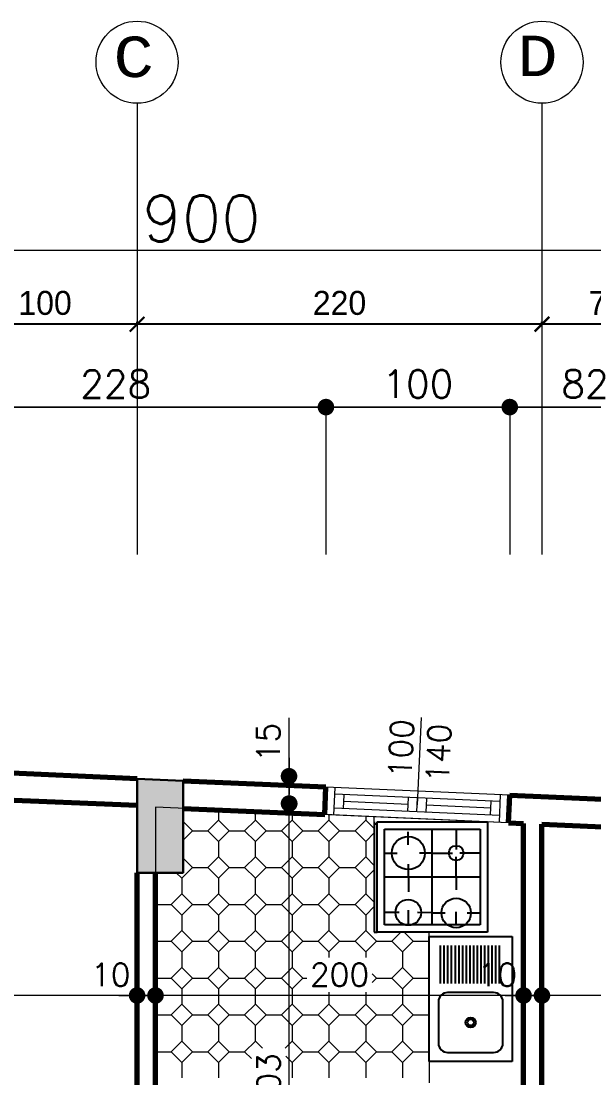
# Model space of a CAD drawing. Header units: millimetres. Extents: x 35860 to 71103, y -11298 to -8385.
# Drawn here: x 43518 to 43829, y -9514 to -8940 of the extents above; entities that cross this region are included whole.
import ezdxf

# ---------------------------------------------------------------- set-up
doc = ezdxf.new("R2010")
doc.units = ezdxf.units.MM
doc.header["$MEASUREMENT"] = 0
doc.layers.get('0').update_dxf_attribs({"lineweight": 15})
doc.layers.get('Defpoints').update_dxf_attribs({"lineweight": 20})
for name, color, linetype, lineweight in [('02', 2, 'Continuous', 20), ('03_Yazı', 1, 'Continuous', 30), ('07', 3, 'Continuous', 70), ('Aks&Tefriş', 5, 'Continuous', 20), ('Kolon', 6, 'Continuous', 30), ('Ölçü', 140, 'Continuous', 20)]:
    doc.layers.add(name, color=color, linetype=linetype, lineweight=lineweight)
doc.layers.add('Lay_X', color=45, linetype='Continuous', lineweight=13, plot=False)
doc.layers.add('M-TEF', color=63, linetype='Continuous')
doc.styles.add('0', font='txt.shx')
doc.styles.add('C', font='')
doc.styles.get('C').set_extended_font_data('Courier New Tur')
doc.dimstyles.new('2', dxfattribs={"dimtxt": 12.5, "dimasz": 1, "dimexe": 0, "dimexo": 0, "dimgap": 5, "dimtad": 1, "dimdec": 0, "dimlfac": -1, "dimzin": 12, "dimdsep": 46, "dimtxsty": '0', "dimblk": 'DOT', "dimcen": 2.5, "dimse1": 1, "dimse2": 1, "dimclrd": 256, "dimclrt": 1, "dimadec": 0, "dimazin": 0, "dimtfac": 1, "dimtdec": 0, "dimtmove": 0, "dimatfit": 0, "dimldrblk": 'DOT', "dimfxl": 1, "dimtolj": 1, "dimtzin": 0, "dimlwd": -1, "dimarcsym": 0})
doc.dimstyles.new('5', dxfattribs={"dimtxt": 25, "dimasz": 1, "dimexe": 0, "dimexo": 0, "dimgap": 5, "dimtad": 1, "dimdec": 0, "dimlfac": -1, "dimzin": 12, "dimdsep": 46, "dimtxsty": '0', "dimblk": 'DOT', "dimcen": 2.5, "dimse1": 1, "dimse2": 1, "dimclrd": 256, "dimclrt": 1, "dimadec": 8, "dimazin": 0, "dimtfac": 1, "dimtdec": 0, "dimtmove": 0, "dimatfit": 0, "dimldrblk": 'DOT', "dimfxl": 1, "dimtolj": 1, "dimtzin": 0, "dimlwd": -1, "dimarcsym": 0})
doc.dimstyles.new('_VI80I', dxfattribs={"dimtxt": 15, "dimasz": 1, "dimexe": 0, "dimexo": 100, "dimgap": 5, "dimtad": 1, "dimdec": 0, "dimlfac": -1, "dimzin": 12, "dimdsep": 46, "dimtxsty": '0', "dimblk1": 'DOT80_2', "dimblk2": 'DOT80_1', "dimsah": 1, "dimcen": 2.5, "dimse1": 1, "dimse2": 1, "dimclrd": 256, "dimclrt": 1, "dimadec": 8, "dimazin": 0, "dimtfac": 1, "dimtdec": 0, "dimtmove": 0, "dimatfit": 0, "dimldrblk": 'DOT', "dimfxl": 1, "dimtolj": 1, "dimtzin": 0, "dimlwd": -1, "dimarcsym": 0})
doc.dimstyles.new('STANDART', dxfattribs={"dimtxt": 13, "dimasz": 8, "dimexe": 1.25, "dimexo": 0.625, "dimgap": 5, "dimtad": 1, "dimdec": 0, "dimrnd": 5, "dimzin": 1, "dimdsep": 46, "dimtxsty": 'Standard', "dimblk1": 'ARCHTICK', "dimblk2": 'ARCHTICK', "dimsah": 1, "dimcen": 2.5, "dimclrd": 256, "dimclre": 256, "dimclrt": 1, "dimadec": 0, "dimazin": 0, "dimtfac": 1, "dimtdec": 0, "dimtofl": 0, "dimtmove": 1, "dimatfit": 0, "dimldrblk": 'ARCHTICK', "dimfxl": 1, "dimtolj": 1, "dimtzin": 0, "dimarcsym": 0})

# ---------------------------------------------------------------- blocks, each defined once
blk = doc.blocks.new('DOT')
at = {"color": 0}
blk.add_line((-10, 0), (10, 0), dxfattribs=at)
at = {"color": 0, "const_width": 4.5}
blk.add_lwpolyline([(-2.25, 0, 1), (2.25, 0, 1)], format="xyb", close=True, dxfattribs=at)
blk = doc.blocks.new('*D722')
at = {"layer": 'Aks&Tefriş', "transparency": 16777216}
blk.add_line((44064.76, -9064.9), (43166.76, -9064.9), dxfattribs=at)
at = {"layer": 'Defpoints', "color": 0, "transparency": 16777216}
for p in [(43165.76, -9064.9), (43165.76, -9064.9), (44065.76, -9064.9)]:
    blk.add_point(p, dxfattribs=at)
at = {"layer": 'Aks&Tefriş', "transparency": 16777216, "rotation": 180}
blk.add_blockref('DOT', (43165.76, -9064.9), dxfattribs=at)
at = {"layer": 'Aks&Tefriş', "transparency": 16777216}
blk.add_blockref('DOT', (44065.76, -9064.9), dxfattribs=at)
at = {"layer": 'Aks&Tefriş', "color": 1, "transparency": 16777216, "insert": (43615.76, -9047.4), "char_height": 25, "attachment_point": 5, "style": '0'}
blk.add_mtext('\\A1;900', dxfattribs=at)
blk = doc.blocks.new('_ARCHTICK')
at = {"color": 0, "linetype": 'ByBlock', "const_width": 0.15}
blk.add_lwpolyline([(-0.5, -0.5), (0.5, 0.5)], dxfattribs=at)
blk = doc.blocks.new('*D724')
at = {"layer": 'Aks&Tefriş', "lineweight": -2, "transparency": 16777216}
for p, q in [((43800.76, -9104.27), (43800.76, -9103.65)), ((43870.76, -9104.9), (43800.76, -9104.9))]:
    blk.add_line(p, q, dxfattribs=at)
at = {"layer": 'Defpoints', "color": 0, "transparency": 16777216}
for p in [(43800.76, -9104.9), (43800.76, -9104.9), (43870.76, -9104.9)]:
    blk.add_point(p, dxfattribs=at)
at = {"layer": 'Aks&Tefriş', "lineweight": -2, "transparency": 16777216, "xscale": 8, "yscale": 8, "zscale": 8, "rotation": 180}
blk.add_blockref('_ARCHTICK', (43800.76, -9104.9), dxfattribs=at)
at = {"layer": 'Aks&Tefriş', "lineweight": -2, "transparency": 16777216, "xscale": 8, "yscale": 8, "zscale": 8}
blk.add_blockref('_ARCHTICK', (43870.76, -9104.9), dxfattribs=at)
at = {"layer": 'Aks&Tefriş', "color": 1, "transparency": 16777216, "insert": (43835.76, -9093.4), "char_height": 13, "attachment_point": 5}
blk.add_mtext('\\A1;70', dxfattribs=at)
blk = doc.blocks.new('*D725')
at = {"layer": 'Aks&Tefriş', "lineweight": -2, "transparency": 16777216}
for p, q in [((43580.76, -9104.27), (43580.76, -9103.65)), ((43800.76, -9104.9), (43580.76, -9104.9))]:
    blk.add_line(p, q, dxfattribs=at)
at = {"layer": 'Defpoints', "color": 0, "transparency": 16777216}
for p in [(43580.76, -9104.9), (43580.76, -9104.9), (43800.76, -9104.9)]:
    blk.add_point(p, dxfattribs=at)
at = {"layer": 'Aks&Tefriş', "lineweight": -2, "transparency": 16777216, "xscale": 8, "yscale": 8, "zscale": 8, "rotation": 180}
blk.add_blockref('_ARCHTICK', (43580.76, -9104.9), dxfattribs=at)
at = {"layer": 'Aks&Tefriş', "lineweight": -2, "transparency": 16777216, "xscale": 8, "yscale": 8, "zscale": 8}
blk.add_blockref('_ARCHTICK', (43800.76, -9104.9), dxfattribs=at)
at = {"layer": 'Aks&Tefriş', "color": 1, "transparency": 16777216, "insert": (43690.76, -9093.4), "char_height": 13, "attachment_point": 5}
blk.add_mtext('\\A1;220', dxfattribs=at)
blk = doc.blocks.new('*D726')
at = {"layer": 'Aks&Tefriş', "lineweight": -2, "transparency": 16777216}
for p, q in [((43480.76, -9104.27), (43480.76, -9103.65)), ((43580.76, -9104.9), (43480.76, -9104.9))]:
    blk.add_line(p, q, dxfattribs=at)
at = {"layer": 'Defpoints', "color": 0, "transparency": 16777216}
for p in [(43480.76, -9104.9), (43480.76, -9104.9), (43580.76, -9104.9)]:
    blk.add_point(p, dxfattribs=at)
at = {"layer": 'Aks&Tefriş', "lineweight": -2, "transparency": 16777216, "xscale": 8, "yscale": 8, "zscale": 8, "rotation": 180}
blk.add_blockref('_ARCHTICK', (43480.76, -9104.9), dxfattribs=at)
at = {"layer": 'Aks&Tefriş', "lineweight": -2, "transparency": 16777216, "xscale": 8, "yscale": 8, "zscale": 8}
blk.add_blockref('_ARCHTICK', (43580.76, -9104.9), dxfattribs=at)
at = {"layer": 'Aks&Tefriş', "color": 1, "transparency": 16777216, "insert": (43530.76, -9093.4), "char_height": 13, "attachment_point": 5}
blk.add_mtext('\\A1;100', dxfattribs=at)
blk = doc.blocks.new('*D740')
at = {"layer": 'Defpoints', "color": 0, "transparency": 16777216}
for p in [(44050.76, -9373.42), (43800.76, -9378.03), (43800.76, -9469.45)]:
    blk.add_point(p, dxfattribs=at)
at = {"layer": 'Ölçü', "transparency": 16777216}
blk.add_line((44049.76, -9469.45), (43801.76, -9469.45), dxfattribs=at)
at = {"layer": 'Ölçü', "transparency": 16777216, "rotation": 180}
blk.add_blockref('DOT', (43800.76, -9469.45), dxfattribs=at)
at = {"layer": 'Ölçü', "transparency": 16777216}
blk.add_blockref('DOT', (44050.76, -9469.45), dxfattribs=at)
at = {"layer": 'Ölçü', "color": 1, "transparency": 16777216, "insert": (43925.76, -9458.2), "char_height": 12.5, "attachment_point": 5, "style": '0'}
blk.add_mtext('\\A1;250', dxfattribs=at)
blk = doc.blocks.new('*D741')
at = {"layer": 'Defpoints', "color": 0, "transparency": 16777216}
for p in [(43790.76, -9378.03), (43800.76, -9378.03), (43790.76, -9469.45)]:
    blk.add_point(p, dxfattribs=at)
at = {"layer": 'Ölçü', "transparency": 16777216}
for p, q in [((43789.76, -9469.45), (43764.17, -9469.45)), ((43800.76, -9469.45), (43790.76, -9469.45)), ((43801.76, -9469.45), (43802.76, -9469.45))]:
    blk.add_line(p, q, dxfattribs=at)
blk.add_blockref('DOT', (43790.76, -9469.45), dxfattribs=at)
at = {"layer": 'Ölçü', "transparency": 16777216, "rotation": 180}
blk.add_blockref('DOT', (43800.76, -9469.45), dxfattribs=at)
at = {"layer": 'Ölçü', "color": 1, "transparency": 16777216, "insert": (43776.46, -9458.2), "char_height": 12.5, "attachment_point": 5, "style": '0'}
blk.add_mtext('\\A1;10', dxfattribs=at)
blk = doc.blocks.new('*D742')
at = {"layer": 'Defpoints', "color": 0, "transparency": 16777216}
for p in [(43590.76, -9378.03), (43790.76, -9378.03), (43590.76, -9469.45)]:
    blk.add_point(p, dxfattribs=at)
at = {"layer": 'Ölçü', "transparency": 16777216}
blk.add_line((43789.76, -9469.45), (43591.76, -9469.45), dxfattribs=at)
at = {"layer": 'Ölçü', "transparency": 16777216, "rotation": 180}
blk.add_blockref('DOT', (43590.76, -9469.45), dxfattribs=at)
at = {"layer": 'Ölçü', "transparency": 16777216}
blk.add_blockref('DOT', (43790.76, -9469.45), dxfattribs=at)
at = {"layer": 'Ölçü', "color": 1, "transparency": 16777216, "insert": (43690.76, -9458.2), "char_height": 12.5, "attachment_point": 5, "style": '0'}
blk.add_mtext('\\A1;200', dxfattribs=at)
blk = doc.blocks.new('*D743')
at = {"layer": 'Defpoints', "color": 0, "transparency": 16777216}
for p in [(43580.76, -9378.03), (43590.76, -9378.03), (43580.76, -9469.45)]:
    blk.add_point(p, dxfattribs=at)
at = {"layer": 'Ölçü', "transparency": 16777216}
for p, q in [((43579.76, -9469.45), (43554.17, -9469.45)), ((43590.76, -9469.45), (43580.76, -9469.45)), ((43591.76, -9469.45), (43592.76, -9469.45))]:
    blk.add_line(p, q, dxfattribs=at)
blk.add_blockref('DOT', (43580.76, -9469.45), dxfattribs=at)
at = {"layer": 'Ölçü', "transparency": 16777216, "rotation": 180}
blk.add_blockref('DOT', (43590.76, -9469.45), dxfattribs=at)
at = {"layer": 'Ölçü', "color": 1, "transparency": 16777216, "insert": (43566.46, -9458.2), "char_height": 12.5, "attachment_point": 5, "style": '0'}
blk.add_mtext('\\A1;10', dxfattribs=at)
blk = doc.blocks.new('*D758')
at = {"layer": 'Defpoints', "color": 0, "transparency": 16777216}
for p in [(43663.46, -9365.25), (43663.46, -9365.25), (43605.76, -9668.42)]:
    blk.add_point(p, dxfattribs=at)
at = {"layer": 'Ölçü', "transparency": 16777216}
blk.add_line((43663.46, -9667.42), (43663.46, -9366.25), dxfattribs=at)
for p, rotation in [((43663.46, -9365.25), 90), ((43663.46, -9668.42), 270)]:
    blk.add_blockref('DOT', p, dxfattribs=dict(at, rotation=rotation))
at = {"layer": 'Ölçü', "color": 1, "transparency": 16777216, "insert": (43652.21, -9516.84), "char_height": 12.5, "attachment_point": 5, "rotation": 90, "style": '0'}
blk.add_mtext('\\A1;303', dxfattribs=at)
blk = doc.blocks.new('*D761')
at = {"layer": 'Defpoints', "color": 0, "transparency": 16777216}
for p in [(43660.54, -9350.39), (43663.31, -9350.39), (43663.46, -9365.25)]:
    blk.add_point(p, dxfattribs=at)
at = {"layer": 'Ölçü', "transparency": 16777216}
for p, q in [((43663.31, -9349.39), (43663.31, -9318.71)), ((43663.31, -9365.25), (43663.31, -9350.39)), ((43663.31, -9366.25), (43663.31, -9367.25))]:
    blk.add_line(p, q, dxfattribs=at)
for p, rotation in [((43663.31, -9350.39), 270), ((43663.31, -9365.25), 90)]:
    blk.add_blockref('DOT', p, dxfattribs=dict(at, rotation=rotation))
at = {"layer": 'Ölçü', "color": 1, "transparency": 16777216, "insert": (43652.06, -9332.04), "char_height": 12.5, "attachment_point": 5, "rotation": 90, "style": '0'}
blk.add_mtext('\\A1;15', dxfattribs=at)
blk = doc.blocks.new('*D775')
at = {"layer": 'Defpoints', "color": 0, "transparency": 16777216}
for p in [(43580.76, -9378.03), (43180.76, -9469.45), (43180.76, -9470.57)]:
    blk.add_point(p, dxfattribs=at)
at = {"layer": 'Ölçü', "transparency": 16777216}
blk.add_line((43579.76, -9469.45), (43181.76, -9469.45), dxfattribs=at)
at = {"layer": 'Ölçü', "transparency": 16777216, "rotation": 180}
blk.add_blockref('DOT', (43180.76, -9469.45), dxfattribs=at)
at = {"layer": 'Ölçü', "transparency": 16777216}
blk.add_blockref('DOT', (43580.76, -9469.45), dxfattribs=at)
at = {"layer": 'Ölçü', "color": 1, "transparency": 16777216, "insert": (43380.76, -9458.2), "char_height": 12.5, "attachment_point": 5, "style": '0'}
blk.add_mtext('\\A1;400', dxfattribs=at)
blk = doc.blocks.new('P_X_D_2_15-100')
at = {"layer": '02'}
for p, q in [((0, 55), (0, 7.5)), ((-50, 15), (50, 15)), ((-45, 0), (-45, 15)), ((45, 0), (45, 15)), ((-45, 11.25), (45, 11.25)), ((-40, 3.75), (-40, 11.25)), ((-40, 7.5), (-5, 7.5)), ((-5, 3.75), (-5, 11.25)), ((0, 3.75), (0, 11.25)), ((5, 3.75), (5, 11.25)), ((5, 7.5), (40, 7.5)), ((40, 3.75), (40, 11.25)), ((-50, 0), (50, 0)), ((-45, 3.75), (45, 3.75))]:
    blk.add_line(p, q, dxfattribs=at)
at = {"layer": '07'}
for p, q in [((-50, 0), (-50, 15)), ((50, 0), (50, 15))]:
    blk.add_line(p, q, dxfattribs=at)
at = {"layer": '03_Yazı', "style": '0', "flags": 8}
for tag, p in [('100', (-2.5, 20)), ('140', (15.09, 20))]:
    blk.add_attdef(tag, p, '', height=12.5, rotation=90, dxfattribs=at)
blk = doc.blocks.new('DOT80_2')
at = {"color": 0}
blk.add_line((0, 0), (0, -80), dxfattribs=at)
blk.add_blockref('DOT', (0, 0))
blk = doc.blocks.new('DOT80_1')
at = {"color": 0}
blk.add_line((0, 0), (0, 80), dxfattribs=at)
blk.add_blockref('DOT', (0, 0))
blk = doc.blocks.new('*D785')
at = {"layer": 'Aks&Tefriş', "transparency": 16777216}
blk.add_line((43864.02, -9149.9), (43784.27, -9149.9), dxfattribs=at)
at = {"layer": 'Defpoints', "color": 0, "transparency": 16777216}
for p in [(43783.27, -9149.9), (43783.27, -9360.63), (43865.02, -9364.24)]:
    blk.add_point(p, dxfattribs=at)
at = {"layer": 'Aks&Tefriş', "transparency": 16777216, "rotation": 180}
blk.add_blockref('DOT80_1', (43783.27, -9149.9), dxfattribs=at)
at = {"layer": 'Aks&Tefriş', "transparency": 16777216}
blk.add_blockref('DOT80_2', (43865.02, -9149.9), dxfattribs=at)
at = {"layer": 'Aks&Tefriş', "color": 1, "transparency": 16777216, "insert": (43824.15, -9137.4), "char_height": 15, "attachment_point": 5, "style": '0'}
blk.add_mtext('\\A1;82', dxfattribs=at)
blk = doc.blocks.new('*D786')
at = {"layer": 'Aks&Tefriş', "transparency": 16777216}
blk.add_line((43782.27, -9149.9), (43684.37, -9149.9), dxfattribs=at)
at = {"layer": 'Defpoints', "color": 0, "transparency": 16777216}
for p in [(43683.37, -9149.9), (43683.37, -9356.23), (43783.27, -9360.63)]:
    blk.add_point(p, dxfattribs=at)
at = {"layer": 'Aks&Tefriş', "transparency": 16777216, "rotation": 180}
blk.add_blockref('DOT80_1', (43683.37, -9149.9), dxfattribs=at)
at = {"layer": 'Aks&Tefriş', "transparency": 16777216}
blk.add_blockref('DOT80_2', (43783.27, -9149.9), dxfattribs=at)
at = {"layer": 'Aks&Tefriş', "color": 1, "transparency": 16777216, "insert": (43733.32, -9137.4), "char_height": 15, "attachment_point": 5, "style": '0'}
blk.add_mtext('\\A1;100', dxfattribs=at)
blk = doc.blocks.new('*D787')
at = {"layer": 'Aks&Tefriş', "transparency": 16777216}
blk.add_line((43682.37, -9149.9), (43455.9, -9149.9), dxfattribs=at)
at = {"layer": 'Defpoints', "color": 0, "transparency": 16777216}
for p in [(43454.9, -9149.9), (43454.9, -9346.16), (43683.37, -9356.23)]:
    blk.add_point(p, dxfattribs=at)
at = {"layer": 'Aks&Tefriş', "transparency": 16777216, "rotation": 180}
blk.add_blockref('DOT80_1', (43454.9, -9149.9), dxfattribs=at)
at = {"layer": 'Aks&Tefriş', "transparency": 16777216}
blk.add_blockref('DOT80_2', (43683.37, -9149.9), dxfattribs=at)
at = {"layer": 'Aks&Tefriş', "color": 1, "transparency": 16777216, "insert": (43569.13, -9137.4), "char_height": 15, "attachment_point": 5, "style": '0'}
blk.add_mtext('\\A1;228', dxfattribs=at)

msp = doc.modelspace()

# ---------------------------------------------------------------- hatches: boundary and pattern name
h = msp.add_hatch()
h.set_pattern_fill('ANSI33', color=256, scale=30, style=0)
h.set_pattern_definition([(45, (-175, 0), (-5.3033009, 5.3033009), []), (45, (-169.697, 0), (-5.3033009, 5.3033009), [3.75, -1.875])])
h.paths.add_polyline_path([(43165.76, -9384.52), (43165.76, -9333.42), (43190.76, -9334.52), (43190.76, -9384.52)])
h.paths.add_polyline_path([(43580.76, -9402.81), (43580.76, -9351.71), (43605.76, -9352.81), (43605.76, -9402.81)])
h.paths.add_polyline_path([(44040.76, -9423.08), (44040.76, -9371.98), (44065.76, -9373.08), (44065.76, -9423.08)])
h.paths.add_polyline_path([(44065.76, -9983.42), (44005.76, -9983.42), (44005.76, -10013.42), (44065.76, -10013.42)])
h.paths.add_polyline_path([(44040.76, -9628.42), (44065.76, -9628.42), (44065.76, -9678.42), (44040.76, -9678.42)])
h.paths.add_polyline_path([(43605.76, -9638.42), (43605.76, -9678.42), (43580.76, -9678.42), (43580.76, -9638.42)])
h.paths.add_polyline_path([(43215.76, -9678.42), (43165.76, -9678.42), (43165.76, -9653.42), (43215.76, -9653.42)])
h.paths.add_polyline_path([(43205.76, -9893.42), (43165.76, -9893.42), (43165.76, -9923.42), (43205.76, -9923.42)])
h.paths.add_polyline_path([(43190.76, -10623.42), (43190.76, -10573.42), (43165.76, -10573.42), (43165.76, -10623.42)])
h.paths.add_polyline_path([(44040.76, -10368.42), (44065.76, -10368.42), (44065.76, -10318.42), (44040.76, -10318.42)])
h.paths.add_polyline_path([(43605.76, -10368.42), (43605.76, -10318.42), (43580.76, -10318.42), (43580.76, -10368.42)])
h.paths.add_polyline_path([(43505.76, -10138.42), (43480.76, -10138.42), (43480.76, -10073.42), (43505.76, -10073.42)])
h.paths.add_polyline_path([(43505.76, -9923.42), (43505.76, -9858.42), (43480.76, -9858.42), (43480.76, -9923.42)])
h.paths.add_polyline_path([(43775.76, -9873.42), (43775.76, -9878.42), (43780.76, -9878.42), (43870.76, -9878.42), (43870.76, -9858.42), (43775.76, -9858.42)])
h.paths.add_polyline_path([(43775.76, -10133.42), (43775.76, -10118.42), (43870.76, -10118.42), (43870.76, -10138.42), (43775.76, -10138.42)])
h.paths.add_polyline_path([(43215.76, -10318.42), (43165.76, -10318.42), (43165.76, -10343.42), (43215.76, -10343.42)])
h.paths.add_polyline_path([(43775.76, -10623.42), (43800.76, -10623.42), (43800.76, -10573.42), (43775.76, -10573.42)])
h.paths.add_polyline_path([(43605.76, -10623.42), (43605.76, -10573.42), (43580.76, -10573.42), (43580.76, -10623.42)])
h.paths.add_polyline_path([(44040.76, -10623.42), (44040.76, -10573.42), (44065.76, -10573.42), (44065.76, -10623.42)])

# ---------------------------------------------------------------- linework, layer by layer
for p, q in [((43625, -9368.67), (43625, -9374.2)), ((43645, -9369.55), (43645, -9374.2)), ((43665, -9370.44), (43665, -9374.2)), ((43685, -9371.32), (43685, -9374.2)), ((43605.76, -9374.95), (43610.81, -9380)), ((43619.21, -9380), (43625.01, -9374.2)), ((43625.01, -9374.2), (43630.81, -9380)), ((43639.21, -9380), (43645.01, -9374.2)), ((43645.01, -9374.2), (43650.81, -9380)), ((43659.21, -9380), (43665.01, -9374.2)), ((43665.01, -9374.2), (43670.81, -9380)), ((43679.21, -9380), (43685.01, -9374.2)), ((43685.01, -9374.2), (43690.81, -9380)), ((43699.21, -9380), (43705.01, -9374.2)), ((43705, -9372.2), (43705, -9374.2)), ((43705.01, -9374.2), (43709.65, -9378.84)), ((43709.65, -9375.11), (43709.65, -9372.4)), ((43610.81, -9380), (43605.76, -9385.06)), ((43610.8, -9380), (43619.2, -9380)), ((43625.01, -9385.8), (43619.21, -9380)), ((43630.81, -9380), (43625.01, -9385.8)), ((43630.8, -9380), (43639.2, -9380)), ((43645.01, -9385.8), (43639.21, -9380)), ((43650.81, -9380), (43645.01, -9385.8)), ((43650.8, -9380), (43659.2, -9380)), ((43665.01, -9385.8), (43659.21, -9380)), ((43670.81, -9380), (43665.01, -9385.8)), ((43670.8, -9380), (43679.2, -9380)), ((43685.01, -9385.8), (43679.21, -9380)), ((43690.81, -9380), (43685.01, -9385.8)), ((43690.8, -9380), (43699.2, -9380)), ((43705.01, -9385.8), (43699.21, -9380)), ((43709.65, -9381.17), (43705.01, -9385.8)), ((43625, -9385.8), (43625, -9394.2)), ((43645, -9385.8), (43645, -9394.2)), ((43665, -9385.8), (43665, -9394.2)), ((43685, -9385.8), (43685, -9394.2)), ((43705, -9385.8), (43705, -9394.2)), ((43605.76, -9394.95), (43610.81, -9400)), ((43619.21, -9400), (43625.01, -9394.2)), ((43625.01, -9394.2), (43630.81, -9400)), ((43639.21, -9400), (43645.01, -9394.2)), ((43645.01, -9394.2), (43650.81, -9400)), ((43659.21, -9400), (43665.01, -9394.2)), ((43665.01, -9394.2), (43670.81, -9400)), ((43679.21, -9400), (43685.01, -9394.2)), ((43685.01, -9394.2), (43690.81, -9400)), ((43699.21, -9400), (43705.01, -9394.2)), ((43705.01, -9394.2), (43709.65, -9398.84)), ((43610.81, -9400), (43605.01, -9405.8)), ((43610.8, -9400), (43619.2, -9400)), ((43625.01, -9405.8), (43619.21, -9400)), ((43630.81, -9400), (43625.01, -9405.8)), ((43630.8, -9400), (43639.2, -9400)), ((43645.01, -9405.8), (43639.21, -9400)), ((43650.81, -9400), (43645.01, -9405.8)), ((43650.8, -9400), (43659.2, -9400)), ((43665.01, -9405.8), (43659.21, -9400)), ((43670.81, -9400), (43665.01, -9405.8)), ((43670.8, -9400), (43679.2, -9400)), ((43685.01, -9405.8), (43679.21, -9400)), ((43690.81, -9400), (43685.01, -9405.8)), ((43690.8, -9400), (43699.2, -9400)), ((43705.01, -9405.8), (43699.21, -9400)), ((43605.01, -9405.8), (43602.02, -9402.81)), ((43605, -9405.8), (43605, -9414.2)), ((43625, -9405.8), (43625, -9414.2)), ((43645, -9405.8), (43645, -9414.2)), ((43665, -9405.8), (43665, -9414.2)), ((43685, -9405.8), (43685, -9414.2)), ((43705, -9405.8), (43705, -9414.2)), ((43709.65, -9401.17), (43705.01, -9405.8)), ((43599.21, -9420), (43605.01, -9414.2)), ((43605.01, -9414.2), (43610.81, -9420)), ((43619.21, -9420), (43625.01, -9414.2)), ((43625.01, -9414.2), (43630.81, -9420)), ((43639.21, -9420), (43645.01, -9414.2)), ((43645.01, -9414.2), (43650.81, -9420)), ((43659.21, -9420), (43665.01, -9414.2)), ((43665.01, -9414.2), (43670.81, -9420)), ((43679.21, -9420), (43685.01, -9414.2)), ((43685.01, -9414.2), (43690.81, -9420)), ((43699.21, -9420), (43705.01, -9414.2)), ((43705.01, -9414.2), (43709.65, -9418.84)), ((43590.76, -9419.95), (43590.81, -9420)), ((43590.81, -9420), (43590.76, -9420.06)), ((43590.8, -9420), (43599.2, -9420)), ((43605.01, -9425.8), (43599.21, -9420)), ((43610.81, -9420), (43605.01, -9425.8)), ((43610.8, -9420), (43619.2, -9420)), ((43625.01, -9425.8), (43619.21, -9420)), ((43630.81, -9420), (43625.01, -9425.8)), ((43630.8, -9420), (43639.2, -9420)), ((43645.01, -9425.8), (43639.21, -9420)), ((43650.81, -9420), (43645.01, -9425.8)), ((43650.8, -9420), (43659.2, -9420)), ((43665.01, -9425.8), (43659.21, -9420)), ((43670.81, -9420), (43665.01, -9425.8)), ((43670.8, -9420), (43679.2, -9420)), ((43685.01, -9425.8), (43679.21, -9420)), ((43690.81, -9420), (43685.01, -9425.8)), ((43690.8, -9420), (43699.2, -9420)), ((43705.01, -9425.8), (43699.21, -9420)), ((43709.65, -9421.17), (43705.01, -9425.8)), ((43605, -9425.8), (43605, -9434.2)), ((43625, -9425.8), (43625, -9434.2)), ((43645, -9425.8), (43645, -9434.2)), ((43665, -9425.8), (43665, -9434.2)), ((43685, -9425.8), (43685, -9434.2)), ((43705, -9425.8), (43705, -9434.2)), ((43599.21, -9440), (43605.01, -9434.2)), ((43605.01, -9434.2), (43610.81, -9440)), ((43619.21, -9440), (43625.01, -9434.2)), ((43625.01, -9434.2), (43630.81, -9440)), ((43639.21, -9440), (43645.01, -9434.2)), ((43645.01, -9434.2), (43650.81, -9440)), ((43659.21, -9440), (43665.01, -9434.2)), ((43665.01, -9434.2), (43670.81, -9440)), ((43679.21, -9440), (43685.01, -9434.2)), ((43685.01, -9434.2), (43690.81, -9440)), ((43699.21, -9440), (43705.01, -9434.2)), ((43705.01, -9434.2), (43710.81, -9440)), ((43719.21, -9440), (43724.1, -9435.11)), ((43725.92, -9435.11), (43730.81, -9440)), ((43739.51, -9437.4), (43739.51, -9435.11)), ((43590.76, -9439.95), (43590.81, -9440)), ((43590.81, -9440), (43590.76, -9440.06)), ((43590.8, -9440), (43599.2, -9440)), ((43605.01, -9445.8), (43599.21, -9440)), ((43610.81, -9440), (43605.01, -9445.8)), ((43610.8, -9440), (43619.2, -9440)), ((43625.01, -9445.8), (43619.21, -9440)), ((43630.81, -9440), (43625.01, -9445.8)), ((43630.8, -9440), (43639.2, -9440)), ((43645.01, -9445.8), (43639.21, -9440)), ((43650.81, -9440), (43645.01, -9445.8)), ((43650.8, -9440), (43659.2, -9440)), ((43665.01, -9445.8), (43659.21, -9440)), ((43670.81, -9440), (43665.01, -9445.8)), ((43670.8, -9440), (43679.2, -9440)), ((43685.01, -9445.8), (43679.21, -9440)), ((43690.81, -9440), (43685.01, -9445.8)), ((43690.8, -9440), (43699.2, -9440)), ((43705.01, -9445.8), (43699.21, -9440)), ((43710.81, -9440), (43705.01, -9445.8)), ((43710.8, -9440), (43719.2, -9440)), ((43725.01, -9445.8), (43719.21, -9440)), ((43730.81, -9440), (43725.01, -9445.8)), ((43730.8, -9440), (43739.2, -9440)), ((43739.21, -9440), (43739.51, -9439.7)), ((43739.51, -9440.3), (43739.21, -9440)), ((43605, -9445.8), (43605, -9454.2)), ((43625, -9445.8), (43625, -9454.2)), ((43645, -9445.8), (43645, -9454.2)), ((43665, -9445.8), (43665, -9454.2)), ((43685, -9445.8), (43685, -9448.82)), ((43705, -9445.8), (43705, -9448.82)), ((43725, -9445.8), (43725, -9454.2)), ((43599.21, -9460), (43605.01, -9454.2)), ((43605.01, -9454.2), (43610.81, -9460)), ((43619.21, -9460), (43625.01, -9454.2)), ((43625.01, -9454.2), (43630.81, -9460)), ((43639.21, -9460), (43645.01, -9454.2)), ((43645.01, -9454.2), (43650.81, -9460)), ((43659.21, -9460), (43665.01, -9454.2)), ((43665.01, -9454.2), (43670.81, -9460)), ((43708.46, -9457.65), (43710.81, -9460)), ((43719.21, -9460), (43725.01, -9454.2)), ((43725.01, -9454.2), (43730.81, -9460)), ((43590.76, -9459.95), (43590.81, -9460)), ((43590.81, -9460), (43590.76, -9460.06)), ((43590.8, -9460), (43599.2, -9460)), ((43605.01, -9465.8), (43599.21, -9460)), ((43610.81, -9460), (43605.01, -9465.8)), ((43610.8, -9460), (43619.2, -9460)), ((43625.01, -9465.8), (43619.21, -9460)), ((43630.81, -9460), (43625.01, -9465.8)), ((43630.8, -9460), (43639.2, -9460)), ((43645.01, -9465.8), (43639.21, -9460)), ((43650.81, -9460), (43645.01, -9465.8)), ((43650.8, -9460), (43659.2, -9460)), ((43665.01, -9465.8), (43659.21, -9460)), ((43670.81, -9460), (43665.01, -9465.8)), ((43670.8, -9460), (43673.05, -9460)), ((43710.81, -9460), (43708.46, -9462.35)), ((43710.8, -9460), (43719.2, -9460)), ((43725.01, -9465.8), (43719.21, -9460)), ((43730.81, -9460), (43725.01, -9465.8)), ((43730.8, -9460), (43739.2, -9460)), ((43739.21, -9460), (43739.51, -9459.7)), ((43739.51, -9460.3), (43739.21, -9460)), ((43605, -9465.8), (43605, -9474.2)), ((43625, -9465.8), (43625, -9474.2)), ((43645, -9465.8), (43645, -9474.2)), ((43665, -9465.8), (43665, -9474.2)), ((43685, -9467.57), (43685, -9474.2)), ((43705, -9467.57), (43705, -9474.2)), ((43725, -9465.8), (43725, -9474.2)), ((43599.21, -9480), (43605.01, -9474.2)), ((43605.01, -9474.2), (43610.81, -9480)), ((43619.21, -9480), (43625.01, -9474.2)), ((43625.01, -9474.2), (43630.81, -9480)), ((43639.21, -9480), (43645.01, -9474.2)), ((43645.01, -9474.2), (43650.81, -9480)), ((43659.21, -9480), (43665.01, -9474.2)), ((43665.01, -9474.2), (43670.81, -9480)), ((43679.21, -9480), (43685.01, -9474.2)), ((43685.01, -9474.2), (43690.81, -9480)), ((43699.21, -9480), (43705.01, -9474.2)), ((43705.01, -9474.2), (43710.81, -9480)), ((43719.21, -9480), (43725.01, -9474.2)), ((43725.01, -9474.2), (43730.81, -9480)), ((43590.76, -9479.95), (43590.81, -9480)), ((43590.81, -9480), (43590.76, -9480.06)), ((43590.8, -9480), (43599.2, -9480)), ((43605.01, -9485.8), (43599.21, -9480)), ((43610.81, -9480), (43605.01, -9485.8)), ((43610.8, -9480), (43619.2, -9480)), ((43625.01, -9485.8), (43619.21, -9480)), ((43630.81, -9480), (43625.01, -9485.8)), ((43630.8, -9480), (43639.2, -9480)), ((43645.01, -9485.8), (43639.21, -9480)), ((43650.81, -9480), (43645.01, -9485.8)), ((43650.8, -9480), (43659.2, -9480)), ((43665.01, -9485.8), (43659.21, -9480)), ((43670.81, -9480), (43665.01, -9485.8)), ((43670.8, -9480), (43679.2, -9480)), ((43685.01, -9485.8), (43679.21, -9480)), ((43690.81, -9480), (43685.01, -9485.8)), ((43690.8, -9480), (43699.2, -9480)), ((43705.01, -9485.8), (43699.21, -9480)), ((43710.81, -9480), (43705.01, -9485.8)), ((43710.8, -9480), (43719.2, -9480)), ((43725.01, -9485.8), (43719.21, -9480)), ((43730.81, -9480), (43725.01, -9485.8)), ((43730.8, -9480), (43739.2, -9480)), ((43739.21, -9480), (43739.51, -9479.7)), ((43739.51, -9480.3), (43739.21, -9480)), ((43605, -9485.8), (43605, -9494.2)), ((43625, -9485.8), (43625, -9494.2)), ((43645, -9485.8), (43645, -9494.2)), ((43665, -9485.8), (43665, -9494.2)), ((43685, -9485.8), (43685, -9494.2)), ((43705, -9485.8), (43705, -9494.2)), ((43725, -9485.8), (43725, -9494.2)), ((43599.21, -9500), (43605.01, -9494.2)), ((43605.01, -9494.2), (43610.81, -9500)), ((43619.21, -9500), (43625.01, -9494.2)), ((43625.01, -9494.2), (43630.81, -9500)), ((43639.21, -9500), (43645.01, -9494.2)), ((43645.01, -9494.2), (43648.9, -9498.09)), ((43661.13, -9498.09), (43665.01, -9494.2)), ((43665.01, -9494.2), (43670.81, -9500)), ((43679.21, -9500), (43685.01, -9494.2)), ((43685.01, -9494.2), (43690.81, -9500)), ((43699.21, -9500), (43705.01, -9494.2)), ((43705.01, -9494.2), (43710.81, -9500)), ((43719.21, -9500), (43725.01, -9494.2)), ((43725.01, -9494.2), (43730.81, -9500)), ((43590.76, -9499.95), (43590.81, -9500)), ((43590.81, -9500), (43590.76, -9500.06)), ((43590.8, -9500), (43599.2, -9500)), ((43605.01, -9505.8), (43599.21, -9500)), ((43610.81, -9500), (43605.01, -9505.8)), ((43610.8, -9500), (43619.2, -9500)), ((43625.01, -9505.8), (43619.21, -9500)), ((43630.81, -9500), (43625.01, -9505.8)), ((43630.8, -9500), (43639.2, -9500)), ((43642.84, -9503.63), (43639.21, -9500)), ((43665.01, -9505.8), (43661.59, -9502.38)), ((43670.81, -9500), (43665.01, -9505.8)), ((43670.8, -9500), (43679.2, -9500)), ((43685.01, -9505.8), (43679.21, -9500)), ((43690.81, -9500), (43685.01, -9505.8)), ((43690.8, -9500), (43699.2, -9500)), ((43705.01, -9505.8), (43699.21, -9500)), ((43710.81, -9500), (43705.01, -9505.8)), ((43710.8, -9500), (43719.2, -9500)), ((43725.01, -9505.8), (43719.21, -9500)), ((43730.81, -9500), (43725.01, -9505.8)), ((43730.8, -9500), (43739.2, -9500)), ((43739.21, -9500), (43739.51, -9499.7)), ((43739.51, -9500.3), (43739.21, -9500)), ((43605, -9505.8), (43605, -9514.2)), ((43625, -9505.8), (43625, -9514.2)), ((43665, -9505.8), (43665, -9514.2)), ((43685, -9505.8), (43685, -9514.2)), ((43705, -9505.8), (43705, -9514.2)), ((43725, -9505.8), (43725, -9514.2)), ((43739.51, -9505.39), (43739.51, -9516.85))]:
    msp.add_line(p, q)
at = {"layer": '07'}
for p, q in [((43580.76, -9351.71), (43454.9, -9346.16)), ((43605.76, -9352.81), (43683.37, -9356.23)), ((43580.76, -9366.28), (43454.24, -9361.15)), ((43783.27, -9360.63), (43865.02, -9364.24)), ((43605.76, -9367.83), (43682.71, -9371.22)), ((43782.61, -9375.62), (43790.76, -9375.98)), ((43790.76, -9668.42), (43790.76, -9375.98)), ((43800.76, -9678.42), (43800.76, -9376.42)), ((43800.76, -9376.42), (43864.36, -9379.22)), ((43580.76, -9638.42), (43580.76, -9402.81)), ((43590.76, -9638.42), (43590.76, -9402.81))]:
    msp.add_line(p, q, dxfattribs=at)
at = {"layer": 'Aks&Tefriş'}
for p, q in [((43580.76, -8984.9), (43580.76, -9229.9)), ((43800.76, -8984.9), (43800.76, -9229.9)), ((43165.76, -9149.9), (44065.76, -9149.9))]:
    msp.add_line(p, q, dxfattribs=at)
for centre in [(43580.76, -8962.59), (43800.76, -8962.59)]:
    msp.add_circle(centre, 22.3, dxfattribs=at)
at = {"layer": 'Kolon'}
msp.add_lwpolyline([(43580.76, -9402.81), (43580.76, -9351.71), (43605.76, -9352.81), (43605.76, -9402.81), (43605.76, -9402.81)], close=True, dxfattribs=at)
at = {"layer": 'Lay_X'}
for points in [[(43580.76, -9366.28), (43580.76, -9688.42), (43180.76, -9688.42), (43180.76, -9349.1)], [(43790.76, -9668.42), (43790.76, -9375.98), (43590.76, -9367.16), (43590.76, -9668.42)], [(43800.76, -9376.42), (43800.76, -9768.42), (44050.76, -9768.42), (44050.76, -9387.43)]]:
    msp.add_lwpolyline(points, close=True, dxfattribs=at)
at = {"layer": 'M-TEF'}
for p, q in [((43710.98, -9376.45), (43709.48, -9376.43)), ((43710.98, -9376.45), (43709.48, -9376.43)), ((43710.98, -9376.45), (43709.48, -9376.43)), ((43709.65, -9375.11), (43709.65, -9435.11)), ((43709.65, -9375.11), (43709.65, -9435.11)), ((43709.65, -9375.11), (43709.65, -9435.11)), ((43711.15, -9375.11), (43771.15, -9375.11)), ((43711.15, -9435.11), (43711.15, -9375.11)), ((43711.15, -9375.11), (43771.15, -9375.11)), ((43711.15, -9435.11), (43711.15, -9375.11)), ((43711.15, -9435.11), (43711.15, -9375.11)), ((43711.15, -9375.11), (43771.15, -9375.11)), ((43771.15, -9375.11), (43771.15, -9435.11)), ((43771.15, -9375.11), (43771.15, -9435.11)), ((43771.15, -9375.11), (43771.15, -9435.11)), ((43715.15, -9431.11), (43715.15, -9379.11)), ((43715.15, -9379.11), (43767.15, -9379.11)), ((43715.15, -9431.11), (43715.15, -9379.11)), ((43715.15, -9379.11), (43767.15, -9379.11)), ((43715.15, -9431.11), (43715.15, -9379.11)), ((43715.15, -9379.11), (43767.15, -9379.11)), ((43727.92, -9380.67), (43727.84, -9387.67)), ((43727.92, -9380.67), (43727.84, -9387.67)), ((43727.92, -9380.67), (43727.84, -9387.67)), ((43741.15, -9431.11), (43741.15, -9379.11)), ((43741.15, -9431.11), (43741.15, -9379.11)), ((43741.15, -9431.11), (43741.15, -9379.11)), ((43754.15, -9379.11), (43754.15, -9390.11)), ((43754.15, -9379.11), (43754.15, -9390.11)), ((43754.15, -9379.11), (43754.15, -9390.11)), ((43767.15, -9379.11), (43767.15, -9431.11)), ((43767.15, -9379.11), (43767.15, -9431.11)), ((43767.15, -9379.11), (43767.15, -9431.11)), ((43715.15, -9392.11), (43722.15, -9392.11)), ((43715.15, -9392.11), (43722.15, -9392.11)), ((43715.15, -9392.11), (43722.15, -9392.11)), ((43741.15, -9392.11), (43734.15, -9392.11)), ((43741.15, -9392.11), (43734.15, -9392.11)), ((43741.15, -9392.11), (43734.15, -9392.11)), ((43741.15, -9392.11), (43752.15, -9392.11)), ((43741.15, -9392.11), (43752.15, -9392.11)), ((43741.15, -9392.11), (43752.15, -9392.11)), ((43754.15, -9405.11), (43754.15, -9394.11)), ((43754.15, -9405.11), (43754.15, -9394.11)), ((43754.15, -9405.11), (43754.15, -9394.11)), ((43767.15, -9392.11), (43756.15, -9392.11)), ((43767.15, -9392.11), (43756.15, -9392.11)), ((43767.15, -9392.11), (43756.15, -9392.11)), ((43728.15, -9405.11), (43728.15, -9398.11)), ((43728.15, -9405.11), (43728.15, -9398.11)), ((43728.15, -9405.11), (43728.15, -9398.11)), ((43715.15, -9405.11), (43767.15, -9405.11)), ((43715.15, -9405.11), (43767.15, -9405.11)), ((43715.15, -9405.11), (43767.15, -9405.11)), ((43728.15, -9405.11), (43728.15, -9413.11)), ((43728.15, -9405.11), (43728.15, -9413.11)), ((43728.15, -9405.11), (43728.15, -9413.11)), ((43754.15, -9405.11), (43754.15, -9412.11)), ((43754.15, -9405.11), (43754.15, -9412.11)), ((43754.15, -9405.11), (43754.15, -9412.11)), ((43728.15, -9431.11), (43728.15, -9423.11)), ((43728.15, -9431.11), (43728.15, -9423.11)), ((43728.15, -9431.11), (43728.15, -9423.11)), ((43715.13, -9424.2), (43723.13, -9424.29)), ((43715.13, -9424.2), (43723.13, -9424.29)), ((43715.13, -9424.2), (43723.13, -9424.29)), ((43741.13, -9424.49), (43733.13, -9424.4)), ((43741.13, -9424.49), (43733.13, -9424.4)), ((43741.13, -9424.49), (43733.13, -9424.4)), ((43741.13, -9424.49), (43748.13, -9424.57)), ((43741.13, -9424.49), (43748.13, -9424.57)), ((43741.13, -9424.49), (43748.13, -9424.57)), ((43754.15, -9431.11), (43754.15, -9424.11)), ((43754.15, -9431.11), (43754.15, -9424.11)), ((43754.15, -9431.11), (43754.15, -9424.11)), ((43767.13, -9424.78), (43760.13, -9424.7)), ((43767.13, -9424.78), (43760.13, -9424.7)), ((43767.13, -9424.78), (43760.13, -9424.7)), ((43709.65, -9435.11), (43711.15, -9435.11)), ((43709.65, -9435.11), (43711.15, -9435.11)), ((43709.65, -9435.11), (43711.15, -9435.11)), ((43771.15, -9435.11), (43711.15, -9435.11)), ((43771.15, -9435.11), (43711.15, -9435.11)), ((43771.15, -9435.11), (43711.15, -9435.11)), ((43767.15, -9431.11), (43715.15, -9431.11)), ((43767.15, -9431.11), (43715.15, -9431.11)), ((43767.15, -9431.11), (43715.15, -9431.11)), ((43739.51, -9437.4), (43784.51, -9437.4)), ((43739.51, -9505.39), (43739.51, -9437.4)), ((43739.51, -9437.4), (43784.51, -9437.4)), ((43739.51, -9505.39), (43739.51, -9437.4)), ((43739.51, -9437.4), (43784.51, -9437.4)), ((43739.51, -9505.39), (43739.51, -9437.4)), ((43784.51, -9437.4), (43784.51, -9505.39)), ((43784.51, -9437.4), (43784.51, -9505.39)), ((43784.51, -9437.4), (43784.51, -9505.39)), ((43745.51, -9442.4), (43745.51, -9462.89)), ((43745.51, -9442.4), (43745.51, -9462.89)), ((43745.51, -9442.4), (43745.51, -9462.89)), ((43747.51, -9442.4), (43747.51, -9462.89)), ((43747.51, -9442.4), (43747.51, -9462.89)), ((43747.51, -9442.4), (43747.51, -9462.89)), ((43749.51, -9442.4), (43749.51, -9462.89)), ((43749.51, -9442.4), (43749.51, -9462.89)), ((43749.51, -9442.4), (43749.51, -9462.89)), ((43751.51, -9442.4), (43751.51, -9462.89)), ((43751.51, -9442.4), (43751.51, -9462.89)), ((43751.51, -9442.4), (43751.51, -9462.89)), ((43753.51, -9442.4), (43753.51, -9462.89)), ((43753.51, -9442.4), (43753.51, -9462.89)), ((43753.51, -9442.4), (43753.51, -9462.89)), ((43755.51, -9442.4), (43755.51, -9462.89)), ((43755.51, -9442.4), (43755.51, -9462.89)), ((43755.51, -9442.4), (43755.51, -9462.89)), ((43757.51, -9442.4), (43757.51, -9462.89)), ((43757.51, -9442.4), (43757.51, -9462.89)), ((43757.51, -9442.4), (43757.51, -9462.89)), ((43759.51, -9442.4), (43759.51, -9462.89)), ((43759.51, -9442.4), (43759.51, -9462.89)), ((43759.51, -9442.4), (43759.51, -9462.89)), ((43761.51, -9442.4), (43761.51, -9462.89)), ((43761.51, -9442.4), (43761.51, -9462.89)), ((43761.51, -9442.4), (43761.51, -9462.89)), ((43763.51, -9442.4), (43763.51, -9462.89)), ((43763.51, -9442.4), (43763.51, -9462.89)), ((43763.51, -9442.4), (43763.51, -9462.89)), ((43765.51, -9442.4), (43765.51, -9462.89)), ((43765.51, -9442.4), (43765.51, -9462.89)), ((43765.51, -9442.4), (43765.51, -9462.89)), ((43767.51, -9442.4), (43767.51, -9462.89)), ((43767.51, -9442.4), (43767.51, -9462.89)), ((43767.51, -9442.4), (43767.51, -9462.89)), ((43769.51, -9442.4), (43769.51, -9462.89)), ((43769.51, -9442.4), (43769.51, -9462.89)), ((43769.51, -9442.4), (43769.51, -9462.89)), ((43771.51, -9442.4), (43771.51, -9462.89)), ((43771.51, -9442.4), (43771.51, -9462.89)), ((43771.51, -9442.4), (43771.51, -9462.89)), ((43773.51, -9442.4), (43773.51, -9462.89)), ((43773.51, -9442.4), (43773.51, -9462.89)), ((43773.51, -9442.4), (43773.51, -9462.89)), ((43775.51, -9442.4), (43775.51, -9462.89)), ((43775.51, -9442.4), (43775.51, -9462.89)), ((43775.51, -9442.4), (43775.51, -9462.89)), ((43777.51, -9442.4), (43777.51, -9462.89)), ((43777.51, -9442.4), (43777.51, -9462.89)), ((43777.51, -9442.4), (43777.51, -9462.89)), ((43774.51, -9467.89), (43749.51, -9467.89)), ((43774.51, -9467.89), (43749.51, -9467.89)), ((43774.51, -9467.89), (43749.51, -9467.89)), ((43744.51, -9472.89), (43744.51, -9495.39)), ((43744.51, -9472.89), (43744.51, -9495.39)), ((43744.51, -9472.89), (43744.51, -9495.39)), ((43779.51, -9495.39), (43779.51, -9472.89)), ((43779.51, -9495.39), (43779.51, -9472.89)), ((43779.51, -9495.39), (43779.51, -9472.89)), ((43749.51, -9500.39), (43774.51, -9500.39)), ((43749.51, -9500.39), (43774.51, -9500.39)), ((43749.51, -9500.39), (43774.51, -9500.39)), ((43784.51, -9505.39), (43739.51, -9505.39)), ((43784.51, -9505.39), (43739.51, -9505.39)), ((43784.51, -9505.39), (43739.51, -9505.39))]:
    msp.add_line(p, q, dxfattribs=at)
for centre, radius in [((43728.15, -9392.11), 9), ((43728.15, -9392.11), 9), ((43728.15, -9392.11), 9), ((43754.15, -9392.11), 4), ((43754.15, -9392.11), 4), ((43754.15, -9392.11), 4), ((43728.13, -9424.35), 7), ((43728.13, -9424.35), 7), ((43728.13, -9424.35), 7), ((43754.13, -9424.63), 8), ((43754.13, -9424.63), 8), ((43754.13, -9424.63), 8), ((43762.01, -9484.09), 2.75), ((43762.01, -9484.09), 2.75), ((43762.01, -9484.09), 2.75), ((43762.01, -9484.09), 1.75), ((43762.01, -9484.09), 1.75), ((43762.01, -9484.09), 1.75)]:
    msp.add_circle(centre, radius, dxfattribs=at)
for centre, start, end in [((43749.51, -9472.89), 90, 180), ((43749.51, -9472.89), 90, 180), ((43749.51, -9472.89), 90, 180), ((43774.51, -9472.89), 0, 90), ((43774.51, -9472.89), 0, 90), ((43774.51, -9472.89), 0, 90), ((43749.51, -9495.39), 180, 270), ((43749.51, -9495.39), 180, 270), ((43749.51, -9495.39), 180, 270), ((43774.51, -9495.39), 270, 0), ((43774.51, -9495.39), 270, 0), ((43774.51, -9495.39), 270, 0)]:
    msp.add_arc(centre, 5, start, end, dxfattribs=at)

# ---------------------------------------------------------------- block references
at = {"layer": '02'}
ref = msp.add_blockref('P_X_D_2_15-100', (43732.66, -9373.42), dxfattribs=dict(at, xscale=-1, rotation=357.4768581265412))
ref.add_attrib('100', '100', (43729.74, -9351.74), dxfattribs={"layer": '03_Yazı', "height": 12.5, "rotation": 87.47686, "style": '0', "flags": 8})
ref.add_attrib('140', '140', (43750.1, -9354.24), dxfattribs={"layer": '03_Yazı', "height": 12.5, "rotation": 87.47686, "style": '0', "flags": 8})

# ---------------------------------------------------------------- texts
at = {"layer": '03_Yazı', "style": 'C'}
for s, p in [('C', (43567.87, -8970.67)), ('D', (43787.28, -8970.16))]:
    msp.add_text(s, height=22, dxfattribs=at).set_placement(p)

# ---------------------------------------------------------------- dimensions: what is measured, and where the dimension line sits
at = {"layer": 'Aks&Tefriş'}
dim = msp.add_linear_dim(base=(43165.76, -9064.9), p1=(44065.76, -9064.9), p2=(43165.76, -9064.9), angle=180, dimstyle='5', dxfattribs=at)
dim.commit()
dim.dimension.update_dxf_attribs({"geometry": '*D722', "text_midpoint": (43615.76, -9047.4)})
for base, p1, p2, picture, middle in [((43480.76, -9104.9), (43580.76, -9104.9), (43480.76, -9104.9), '*D726', (43530.76, -9093.4)), ((43580.76, -9104.9), (43800.76, -9104.9), (43580.76, -9104.9), '*D725', (43690.76, -9093.4)), ((43800.76, -9104.9), (43870.76, -9104.9), (43800.76, -9104.9), '*D724', (43835.76, -9093.4))]:
    dim = msp.add_linear_dim(base=base, p1=p1, p2=p2, angle=180, dimstyle='STANDART', override={"dimse1": 1}, dxfattribs=at)
    dim.commit()
    dim.dimension.update_dxf_attribs({"geometry": picture, "text_midpoint": middle})
for base, p1, p2, picture, middle in [((43454.9, -9149.9), (43683.37, -9356.23), (43454.9, -9346.16), '*D787', (43569.13, -9137.4)), ((43683.37, -9149.9), (43783.27, -9360.63), (43683.37, -9356.23), '*D786', (43733.32, -9137.4)), ((43783.27, -9149.9), (43865.02, -9364.24), (43783.27, -9360.63), '*D785', (43824.15, -9137.4))]:
    dim = msp.add_linear_dim(base=base, p1=p1, p2=p2, dimstyle='_VI80I', override={"dimtmove": 1}, dxfattribs=at)
    dim.commit()
    dim.dimension.update_dxf_attribs({"geometry": picture, "text_midpoint": middle})
at = {"layer": 'Ölçü'}
dim = msp.add_linear_dim(base=(43663.31, -9350.39), p1=(43663.46, -9365.25), p2=(43660.54, -9350.39), angle=90, dimstyle='2', dxfattribs=at)
dim.commit()
dim.dimension.update_dxf_attribs({"geometry": '*D761', "text_midpoint": (43663.31, -9332.04), "dimtype": 160})
for base, p1, p2, angle, picture, middle in [((43663.46, -9365.25), (43605.76, -9668.42), (43663.46, -9365.25), 90, '*D758', (43652.21, -9516.84)), ((43800.76, -9469.45), (44050.76, -9373.42), (43800.76, -9378.03), 180, '*D740', (43925.76, -9458.2)), ((43580.76, -9469.45), (43590.76, -9378.03), (43580.76, -9378.03), 180, '*D743', (43566.46, -9458.2)), ((43590.76, -9469.45), (43790.76, -9378.03), (43590.76, -9378.03), 180, '*D742', (43690.76, -9458.2)), ((43790.76, -9469.45), (43800.76, -9378.03), (43790.76, -9378.03), 180, '*D741', (43776.46, -9458.2))]:
    dim = msp.add_linear_dim(base=base, p1=p1, p2=p2, angle=angle, dimstyle='2', dxfattribs=at)
    dim.commit()
    dim.dimension.update_dxf_attribs({"geometry": picture, "text_midpoint": middle})
dim = msp.add_linear_dim(base=(43180.76, -9469.45), p1=(43580.76, -9378.03), p2=(43180.76, -9470.57), angle=180, dimstyle='2', override={"dimtmove": 1}, dxfattribs=at)
dim.commit()
dim.dimension.update_dxf_attribs({"geometry": '*D775', "text_midpoint": (43380.76, -9458.2)})

doc.saveas('drawing.dxf')
